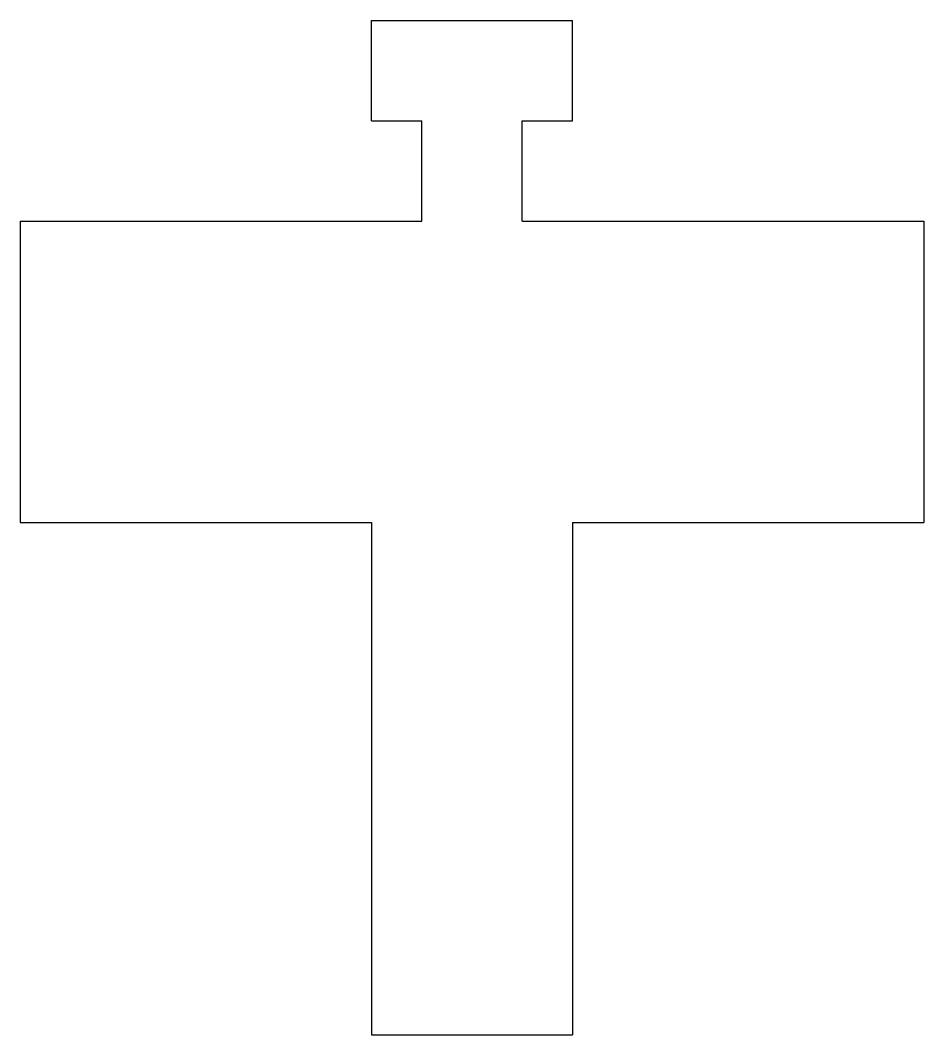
# Model space of a CAD drawing. Extents: x -64 to 26, y -56 to 45.
import ezdxf

# ---------------------------------------------------------------- set-up
doc = ezdxf.new("R2010")
doc.units = 0
doc.header["$MEASUREMENT"] = 0
doc.layers.add('VISIBLE', color=7, linetype='CONTINUOUS')

msp = doc.modelspace()

# ---------------------------------------------------------------- linework, layer by layer
at = {"layer": 'VISIBLE'}
for p, q in [((-28.62, 45.49), (-8.62, 45.49)), ((-28.62, 35.49), (-28.62, 45.49)), ((-8.62, 35.49), (-8.62, 45.49)), ((-28.62, 35.49), (-23.62, 35.49)), ((-23.62, 25.49), (-23.62, 35.49)), ((-13.62, 25.49), (-13.62, 35.49)), ((-13.62, 35.49), (-8.62, 35.49)), ((-63.62, 25.49), (-23.62, 25.49)), ((-63.62, 25.49), (-63.62, -4.51)), ((-13.62, 25.49), (26.38, 25.49)), ((26.38, 25.49), (26.38, -4.51)), ((-63.62, -4.51), (-28.62, -4.51)), ((-28.62, -4.51), (-28.62, -55.51)), ((-8.62, -4.51), (-8.62, -55.51)), ((-8.62, -4.51), (26.38, -4.51)), ((-28.62, -55.51), (-8.62, -55.51))]:
    msp.add_line(p, q, dxfattribs=at)

doc.saveas('drawing.dxf')
